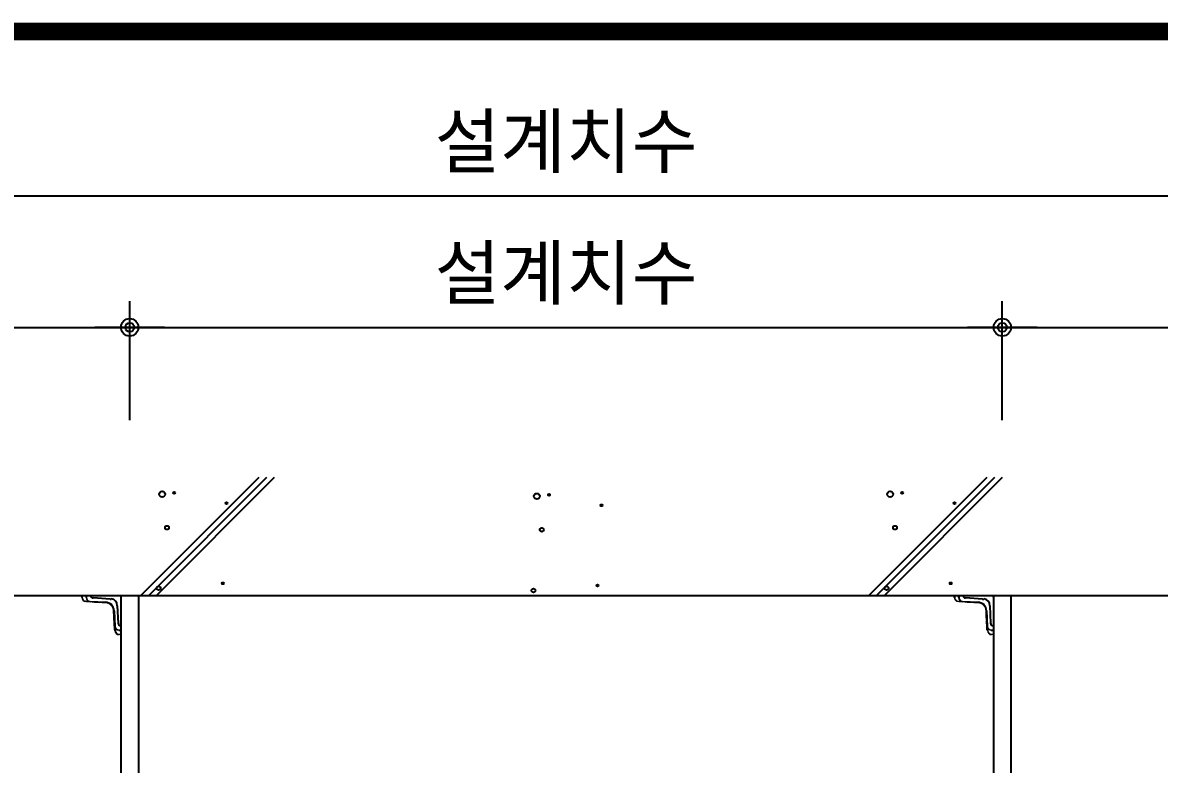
# Model space of a CAD drawing. Extents: x -256 to 8104, y -176 to 5714.
# Drawn here: x 3159 to 3810, y 3604 to 4029 of the extents above; entities that cross this region are included whole.
import ezdxf

# ---------------------------------------------------------------- set-up
doc = ezdxf.new("R2010")
doc.units = 0
doc.header["$LTSCALE"] = 30
doc.layers.get('0').update_dxf_attribs({"linetype": 'CONTINUOUS'})
doc.layers.get('DEFPOINTS').update_dxf_attribs({"linetype": 'CONTINUOUS'})
for name, color, linetype in [('0_toilet', 6, 'CONTINUOUS'), ('DIM', 7, 'CONTINUOUS'), ('경첩', 4, 'CONTINUOUS'), ('해치', 8, 'CONTINUOUS')]:
    doc.layers.add(name, color=color, linetype=linetype)
doc.styles.add('돋움', font='malgun.ttf')
doc.dimstyles.new('10', dxfattribs={"dimscale": 10, "dimtxt": 3, "dimasz": 1, "dimexe": 1.5, "dimexo": 2, "dimgap": 1, "dimtad": 1, "dimdec": 0, "dimlunit": 6, "dimtxsty": '돋움', "dimblk": 'DIMDOT', "dimcen": -1, "dimdle": 1.5, "dimclrt": 3, "dimazin": 3, "dimtfac": 1, "dimtdec": 0, "dimtix": 1, "dimtmove": 2, "dimatfit": 3, "dimldrblk": 'DIMDOT', "dimarcsym": 0})

# ---------------------------------------------------------------- blocks, each defined once
blk = doc.blocks.new('DIMDOT')
at = {"linetype": 'Continuous'}
blk.add_line((-2, 0), (2, 0), dxfattribs=at)
for radius in [0.5, 0.25]:
    blk.add_circle((0, 0), radius, dxfattribs=at)
blk = doc.blocks.new('*D1075')
at = {"layer": 'DEFPOINTS', "color": 0}
for p in [(202541.71, -2969.61), (202041.71, -3042.74), (202541.71, -3042.74)]:
    blk.add_point(p, dxfattribs=at)
at = {"layer": 'DIM', "color": 0, "lineweight": -2, "ltscale": 10}
for p, q in [((202041.71, -3022.74), (202041.71, -2954.61)), ((202541.71, -3022.74), (202541.71, -2954.61)), ((202051.71, -2969.61), (202531.71, -2969.61))]:
    blk.add_line(p, q, dxfattribs=at)
at = {"layer": 'DIM', "color": 0, "lineweight": -2, "xscale": 10, "yscale": 10, "zscale": 10, "rotation": 180}
blk.add_blockref('DIMDOT', (202041.71, -2969.61), dxfattribs=at)
at = {"layer": 'DIM', "color": 0, "lineweight": -2, "xscale": 10, "yscale": 10, "zscale": 10}
blk.add_blockref('DIMDOT', (202541.71, -2969.61), dxfattribs=at)
at = {"layer": 'DIM', "color": 3, "insert": (202291.71, -2939.96), "char_height": 30, "attachment_point": 5, "style": '돋움'}
blk.add_mtext('설계치수', dxfattribs=at)
blk = doc.blocks.new('*D1076')
at = {"layer": 'DEFPOINTS', "color": 0}
for p in [(202541.71, -2894.28), (201041.71, -3042.74), (202541.71, -3042.74)]:
    blk.add_point(p, dxfattribs=at)
at = {"layer": 'DIM', "color": 0, "lineweight": -2, "ltscale": 10}
for p, q in [((201041.71, -3022.74), (201041.71, -2879.28)), ((202541.71, -3022.74), (202541.71, -2879.28)), ((201051.71, -2894.28), (202531.71, -2894.28))]:
    blk.add_line(p, q, dxfattribs=at)
at = {"layer": 'DIM', "color": 0, "lineweight": -2, "xscale": 10, "yscale": 10, "zscale": 10, "rotation": 180}
blk.add_blockref('DIMDOT', (201041.71, -2894.28), dxfattribs=at)
at = {"layer": 'DIM', "color": 0, "lineweight": -2, "xscale": 10, "yscale": 10, "zscale": 10}
blk.add_blockref('DIMDOT', (202541.71, -2894.28), dxfattribs=at)
at = {"layer": 'DIM', "color": 3, "insert": (201791.71, -2864.62), "char_height": 30, "attachment_point": 5, "style": '돋움'}
blk.add_mtext('설계치수', dxfattribs=at)
blk = doc.blocks.new('*D1077')
at = {"layer": 'DEFPOINTS', "color": 0}
for p in [(202041.71, -2969.61), (201541.71, -3042.74), (202041.71, -3042.74)]:
    blk.add_point(p, dxfattribs=at)
at = {"layer": 'DIM', "color": 0, "lineweight": -2, "ltscale": 10}
for p, q in [((201541.71, -3022.74), (201541.71, -2954.61)), ((202041.71, -3022.74), (202041.71, -2954.61)), ((201551.71, -2969.61), (202031.71, -2969.61))]:
    blk.add_line(p, q, dxfattribs=at)
at = {"layer": 'DIM', "color": 0, "lineweight": -2, "xscale": 10, "yscale": 10, "zscale": 10, "rotation": 180}
blk.add_blockref('DIMDOT', (201541.71, -2969.61), dxfattribs=at)
at = {"layer": 'DIM', "color": 0, "lineweight": -2, "xscale": 10, "yscale": 10, "zscale": 10}
blk.add_blockref('DIMDOT', (202041.71, -2969.61), dxfattribs=at)
at = {"layer": 'DIM', "color": 3, "insert": (201791.71, -2939.96), "char_height": 30, "attachment_point": 5, "style": '돋움'}
blk.add_mtext('설계치수', dxfattribs=at)
blk = doc.blocks.new('*D1078')
at = {"layer": 'DEFPOINTS', "color": 0}
for p in [(201541.71, -2969.61), (201041.71, -3042.74), (201541.71, -3042.74)]:
    blk.add_point(p, dxfattribs=at)
at = {"layer": 'DIM', "color": 0, "lineweight": -2, "ltscale": 10}
for p, q in [((201041.71, -3022.74), (201041.71, -2954.61)), ((201541.71, -3022.74), (201541.71, -2954.61)), ((201051.71, -2969.61), (201531.71, -2969.61))]:
    blk.add_line(p, q, dxfattribs=at)
at = {"layer": 'DIM', "color": 0, "lineweight": -2, "xscale": 10, "yscale": 10, "zscale": 10, "rotation": 180}
blk.add_blockref('DIMDOT', (201041.71, -2969.61), dxfattribs=at)
at = {"layer": 'DIM', "color": 0, "lineweight": -2, "xscale": 10, "yscale": 10, "zscale": 10}
blk.add_blockref('DIMDOT', (201541.71, -2969.61), dxfattribs=at)
at = {"layer": 'DIM', "color": 3, "insert": (201291.71, -2939.96), "char_height": 30, "attachment_point": 5, "style": '돋움'}
blk.add_mtext('설계치수', dxfattribs=at)
blk = doc.blocks.new('AURA_40', base_point=(198321.48, -6824.24))
blk.add_line((201041.71, -3123.18), (202541.71, -3123.18))
at = {"color": 4}
for p, q in [((201530.45, -3125.26), (201520.73, -3124.67)), ((201530.45, -3125.26), (201531.12, -3125.26)), ((202030.4, -3125.26), (202020.68, -3124.67)), ((202030.4, -3125.26), (202031.07, -3125.26)), ((201534.53, -3129.13), (201535.03, -3139.16)), ((202034.48, -3129.13), (202034.98, -3139.16))]:
    blk.add_line(p, q, dxfattribs=at)
at = {"color": 8, "const_width": 10}
blk.add_lwpolyline([(200805.64, -2800.08), (204153.46, -2800.08)], dxfattribs=at)
at = {"color": 4}
for centre, radius, start, end in [((201520.81, -3123.07), 1.61, 184.02269, 266.84997), ((201530.88, -3128.91), 3.66, 356.64811, 86.2207), ((202020.76, -3123.07), 1.61, 184.02269, 266.84997), ((202030.83, -3128.91), 3.66, 356.64811, 86.2207), ((201536.68, -3138.98), 1.65, 186.1664, 269.59836), ((202036.63, -3138.98), 1.65, 186.1664, 269.59836)]:
    blk.add_arc(centre, radius, start, end, dxfattribs=at)
at = {"layer": '0_toilet'}
for p, q in [((201536.71, -3123.18), (201536.71, -3848.18)), ((201546.71, -3123.18), (201546.71, -3848.18)), ((202036.66, -3123.18), (202036.66, -3848.18)), ((202046.76, -3848.19), (202046.76, -3123.19))]:
    blk.add_line(p, q, dxfattribs=at)
at = {"layer": '경첩', "color": 4, "linetype": 'Continuous', "lineweight": 15}
for p, q in [((201514.21, -3124.32), (201514.21, -3123.18)), ((201514.21, -3123.18), (201514.46, -3123.18)), ((201514.46, -3124.32), (201514.21, -3124.32)), ((201514.46, -3123.18), (201514.46, -3124.32)), ((201514.46, -3123.18), (201516.61, -3123.18)), ((201516.61, -3123.18), (201516.61, -3124.43)), ((201516.61, -3124.43), (201516.71, -3124.43)), ((201516.71, -3124.44), (201516.71, -3123.18)), ((201516.71, -3123.18), (201516.96, -3123.18)), ((201516.71, -3124.44), (201516.96, -3124.44)), ((201516.96, -3123.18), (201516.96, -3124.44)), ((201535.21, -3123.18), (201516.96, -3123.18)), ((201536.71, -3142.93), (201536.71, -3124.68)), ((202014.16, -3124.32), (202014.16, -3123.18)), ((202014.16, -3123.18), (202014.41, -3123.18)), ((202014.41, -3124.32), (202014.16, -3124.32)), ((202014.41, -3123.18), (202014.41, -3124.32)), ((202014.41, -3123.18), (202016.56, -3123.18)), ((202016.56, -3123.18), (202016.56, -3124.43)), ((202016.56, -3124.43), (202016.66, -3124.43)), ((202016.66, -3124.44), (202016.66, -3123.18)), ((202016.66, -3123.18), (202016.91, -3123.18)), ((202016.66, -3124.44), (202016.91, -3124.44)), ((202016.91, -3123.18), (202016.91, -3124.44)), ((202035.16, -3123.18), (202016.91, -3123.18)), ((202036.66, -3142.93), (202036.66, -3124.68)), ((201518.95, -3126.79), (201516.45, -3126.67)), ((201516.47, -3126.42), (201517.91, -3126.49)), ((201516.95, -3126.86), (201517.11, -3126.7)), ((201516.95, -3126.86), (201517.03, -3126.95)), ((201520.25, -3127.1), (201517.03, -3126.95)), ((201527.93, -3127.21), (201518.95, -3126.79)), ((201518.97, -3126.54), (201527.94, -3126.96)), ((201520.25, -3127.1), (201520.49, -3126.86)), ((201520.92, -3127.13), (201521.16, -3126.89)), ((201521.26, -3127.15), (201521.5, -3126.91)), ((201521.93, -3127.18), (201522.17, -3126.94)), ((201524.64, -3127.31), (201521.93, -3127.18)), ((201524.64, -3127.31), (201524.87, -3127.07)), ((201525.31, -3127.34), (201525.55, -3127.1)), ((201525.65, -3127.35), (201525.89, -3127.11)), ((201526.32, -3127.39), (201526.56, -3127.15)), ((201527.67, -3127.45), (201526.32, -3127.39)), ((201527.67, -3127.45), (201527.91, -3127.21)), ((201527.91, -3127.46), (201527.67, -3127.45)), ((201528.92, -3127.62), (201529.12, -3127.41)), ((201529.45, -3127.79), (201529.64, -3127.6)), ((201529.7, -3127.9), (201529.89, -3127.71)), ((201530.16, -3128.15), (201530.34, -3127.96)), ((201530.37, -3128.28), (201530.55, -3128.11)), ((201531.46, -3129.32), (201531.64, -3129.14)), ((201531.61, -3129.52), (201531.79, -3129.34)), ((201531.88, -3129.96), (201532.06, -3129.78)), ((201532, -3130.2), (201532.18, -3130.01)), ((201532.16, -3130.6), (201532.36, -3130.4)), ((201532.52, -3130.91), (201532.31, -3131.12)), ((201532.32, -3131.12), (201532.52, -3130.92)), ((201532.39, -3131.49), (201532.6, -3131.28)), ((201532.42, -3131.72), (201532.64, -3131.49)), ((201532.47, -3132.63), (201532.44, -3131.98)), ((201532.47, -3132.63), (201532.71, -3132.39)), ((201533.11, -3140.94), (201532.69, -3131.97)), ((201532.94, -3131.96), (201533.36, -3140.93)), ((202018.9, -3126.79), (202016.4, -3126.67)), ((202016.42, -3126.42), (202017.86, -3126.49)), ((202016.9, -3126.86), (202017.06, -3126.7)), ((202016.9, -3126.86), (202016.98, -3126.95)), ((202020.2, -3127.1), (202016.98, -3126.95)), ((202027.88, -3127.21), (202018.9, -3126.79)), ((202018.92, -3126.54), (202027.89, -3126.96)), ((202020.2, -3127.1), (202020.44, -3126.86)), ((202020.87, -3127.13), (202021.11, -3126.89)), ((202021.21, -3127.15), (202021.45, -3126.91)), ((202021.88, -3127.18), (202022.12, -3126.94)), ((202024.59, -3127.31), (202021.88, -3127.18)), ((202024.59, -3127.31), (202024.82, -3127.07)), ((202025.26, -3127.34), (202025.5, -3127.1)), ((202025.6, -3127.35), (202025.84, -3127.11)), ((202026.27, -3127.39), (202026.51, -3127.15)), ((202027.62, -3127.45), (202026.27, -3127.39)), ((202027.62, -3127.45), (202027.86, -3127.21)), ((202027.86, -3127.46), (202027.62, -3127.45)), ((202028.87, -3127.62), (202029.07, -3127.41)), ((202029.4, -3127.79), (202029.59, -3127.6)), ((202029.65, -3127.9), (202029.84, -3127.71)), ((202030.11, -3128.15), (202030.29, -3127.96)), ((202030.32, -3128.28), (202030.5, -3128.11)), ((202031.41, -3129.32), (202031.59, -3129.14)), ((202031.56, -3129.52), (202031.74, -3129.34)), ((202031.83, -3129.96), (202032.01, -3129.78)), ((202031.95, -3130.2), (202032.13, -3130.01)), ((202032.11, -3130.6), (202032.31, -3130.4)), ((202032.47, -3130.91), (202032.26, -3131.12)), ((202032.27, -3131.12), (202032.47, -3130.92)), ((202032.34, -3131.49), (202032.55, -3131.28)), ((202032.37, -3131.72), (202032.59, -3131.49)), ((202032.42, -3132.63), (202032.39, -3131.98)), ((202032.42, -3132.63), (202032.66, -3132.39)), ((202033.06, -3140.94), (202032.64, -3131.97)), ((202032.89, -3131.96), (202033.31, -3140.93)), ((201532.47, -3132.73), (201532.71, -3132.49)), ((201532.47, -3132.73), (201532.47, -3132.63)), ((201532.49, -3133.07), (201532.47, -3132.73)), ((201532.49, -3133.07), (201532.73, -3132.83)), ((201532.49, -3133.17), (201532.73, -3132.93)), ((201532.49, -3133.17), (201532.49, -3133.07)), ((201532.54, -3134.09), (201532.49, -3133.17)), ((201532.54, -3134.09), (201532.77, -3133.85)), ((201532.55, -3134.32), (201532.79, -3134.09)), ((201532.57, -3134.75), (201532.55, -3134.32)), ((201532.57, -3134.75), (201532.81, -3134.51)), ((201532.57, -3134.75), (201532.81, -3134.52)), ((201532.7, -3137.62), (201532.57, -3134.75)), ((201532.7, -3137.62), (201532.94, -3137.39)), ((201532.72, -3137.96), (201532.96, -3137.72)), ((201532.75, -3138.64), (201532.72, -3137.96)), ((201532.75, -3138.64), (201532.99, -3138.4)), ((201532.77, -3138.97), (201533, -3138.74)), ((202032.42, -3132.73), (202032.66, -3132.49)), ((202032.42, -3132.73), (202032.42, -3132.63)), ((202032.44, -3133.07), (202032.42, -3132.73)), ((202032.44, -3133.07), (202032.68, -3132.83)), ((202032.44, -3133.17), (202032.68, -3132.93)), ((202032.44, -3133.17), (202032.44, -3133.07)), ((202032.49, -3134.09), (202032.44, -3133.17)), ((202032.49, -3134.09), (202032.72, -3133.85)), ((202032.5, -3134.32), (202032.74, -3134.09)), ((202032.52, -3134.75), (202032.5, -3134.32)), ((202032.52, -3134.75), (202032.76, -3134.51)), ((202032.52, -3134.75), (202032.76, -3134.52)), ((202032.65, -3137.62), (202032.52, -3134.75)), ((202032.65, -3137.62), (202032.89, -3137.39)), ((202032.67, -3137.96), (202032.91, -3137.72)), ((202032.7, -3138.64), (202032.67, -3137.96)), ((202032.7, -3138.64), (202032.94, -3138.4)), ((202032.72, -3138.97), (202032.95, -3138.74)), ((201532.8, -3139.65), (201533.04, -3139.41)), ((201532.92, -3142.35), (201532.8, -3139.65)), ((201532.92, -3142.35), (201533.16, -3142.11)), ((201533.03, -3142.95), (201533.2, -3142.79)), ((201533.23, -3143.44), (201533.11, -3140.94)), ((201533.41, -3141.98), (201533.48, -3143.43)), ((201535.46, -3142.93), (201536.71, -3142.93)), ((201535.46, -3143.18), (201535.46, -3142.93)), ((201535.46, -3143.18), (201535.46, -3143.28)), ((201536.71, -3143.18), (201535.46, -3143.18)), ((201535.46, -3143.28), (201536.71, -3143.28)), ((201535.57, -3145.43), (201536.71, -3145.43)), ((201535.57, -3145.43), (201535.57, -3145.68)), ((201536.71, -3142.93), (201536.71, -3143.18)), ((201536.71, -3143.28), (201536.71, -3145.43)), ((201536.71, -3145.43), (201536.71, -3145.68)), ((202032.75, -3139.65), (202032.99, -3139.41)), ((202032.87, -3142.35), (202032.75, -3139.65)), ((202032.87, -3142.35), (202033.11, -3142.11)), ((202032.98, -3142.95), (202033.15, -3142.79)), ((202033.18, -3143.44), (202033.06, -3140.94)), ((202033.36, -3141.98), (202033.43, -3143.43)), ((202035.41, -3142.93), (202036.66, -3142.93)), ((202035.41, -3143.18), (202035.41, -3142.93)), ((202035.41, -3143.18), (202035.41, -3143.28)), ((202036.66, -3143.18), (202035.41, -3143.18)), ((202035.41, -3143.28), (202036.66, -3143.28)), ((202035.52, -3145.43), (202036.66, -3145.43)), ((202035.52, -3145.43), (202035.52, -3145.68)), ((202036.66, -3142.93), (202036.66, -3143.18)), ((202036.66, -3143.28), (202036.66, -3145.43)), ((202036.66, -3145.43), (202036.66, -3145.68)), ((201536.71, -3145.68), (201535.57, -3145.68)), ((202036.66, -3145.68), (202035.52, -3145.68))]:
    blk.add_line(p, q, dxfattribs=at)
at = {"layer": '경첩', "color": 4, "linetype": 'Continuous', "lineweight": 15, "flags": 128}
for points in [[(201516.47, -3126.42), (201516.46, -3126.47), (201516.46, -3126.52), (201516.46, -3126.56), (201516.46, -3126.6), (201516.46, -3126.63), (201516.45, -3126.65), (201516.45, -3126.66), (201516.45, -3126.67)], [(201518.95, -3126.79), (201518.95, -3126.78), (201518.95, -3126.77), (201518.96, -3126.75), (201518.96, -3126.71), (201518.96, -3126.68), (201518.96, -3126.63), (201518.96, -3126.59), (201518.97, -3126.54)], [(201520.92, -3127.13), (201520.91, -3127.13), (201520.87, -3127.13), (201520.81, -3127.13), (201520.72, -3127.12), (201520.62, -3127.12), (201520.5, -3127.11), (201520.38, -3127.1), (201520.25, -3127.1)], [(201521.93, -3127.18), (201521.82, -3127.17), (201521.7, -3127.17), (201521.6, -3127.16), (201521.5, -3127.16), (201521.42, -3127.15), (201521.35, -3127.15), (201521.3, -3127.15), (201521.27, -3127.15), (201521.26, -3127.15)], [(201525.31, -3127.34), (201525.3, -3127.34), (201525.26, -3127.34), (201525.2, -3127.33), (201525.11, -3127.33), (201525.01, -3127.32), (201524.89, -3127.32), (201524.77, -3127.31), (201524.64, -3127.31)], [(201526.32, -3127.39), (201526.19, -3127.38), (201526.07, -3127.37), (201525.95, -3127.37), (201525.85, -3127.36), (201525.76, -3127.36), (201525.7, -3127.36), (201525.66, -3127.35), (201525.65, -3127.35)], [(201527.93, -3127.21), (201527.93, -3127.21), (201527.93, -3127.19), (201527.93, -3127.17), (201527.93, -3127.14), (201527.93, -3127.1), (201527.93, -3127.06), (201527.94, -3127.01), (201527.94, -3126.96)], [(201532.32, -3131.12), (201532.32, -3131.12), (201532.32, -3131.12)], [(201532.42, -3131.72), (201532.4, -3131.55), (201532.39, -3131.49)], [(201532.69, -3131.97), (201532.69, -3131.97), (201532.7, -3131.97), (201532.73, -3131.97), (201532.76, -3131.97), (201532.8, -3131.96), (201532.84, -3131.96), (201532.89, -3131.96), (201532.94, -3131.96)], [(202016.42, -3126.42), (202016.41, -3126.47), (202016.41, -3126.52), (202016.41, -3126.56), (202016.41, -3126.6), (202016.41, -3126.63), (202016.4, -3126.65), (202016.4, -3126.66), (202016.4, -3126.67)], [(202018.9, -3126.79), (202018.9, -3126.78), (202018.9, -3126.77), (202018.91, -3126.75), (202018.91, -3126.71), (202018.91, -3126.68), (202018.91, -3126.63), (202018.91, -3126.59), (202018.92, -3126.54)], [(202020.87, -3127.13), (202020.86, -3127.13), (202020.82, -3127.13), (202020.76, -3127.13), (202020.67, -3127.12), (202020.57, -3127.12), (202020.45, -3127.11), (202020.33, -3127.1), (202020.2, -3127.1)], [(202021.88, -3127.18), (202021.77, -3127.17), (202021.65, -3127.17), (202021.55, -3127.16), (202021.45, -3127.16), (202021.37, -3127.15), (202021.3, -3127.15), (202021.25, -3127.15), (202021.22, -3127.15), (202021.21, -3127.15)], [(202025.26, -3127.34), (202025.25, -3127.34), (202025.21, -3127.34), (202025.15, -3127.33), (202025.06, -3127.33), (202024.96, -3127.32), (202024.84, -3127.32), (202024.72, -3127.31), (202024.59, -3127.31)], [(202026.27, -3127.39), (202026.14, -3127.38), (202026.02, -3127.37), (202025.9, -3127.37), (202025.8, -3127.36), (202025.71, -3127.36), (202025.65, -3127.36), (202025.61, -3127.35), (202025.6, -3127.35)], [(202027.88, -3127.21), (202027.88, -3127.21), (202027.88, -3127.19), (202027.88, -3127.17), (202027.88, -3127.14), (202027.88, -3127.1), (202027.88, -3127.06), (202027.89, -3127.01), (202027.89, -3126.96)], [(202032.27, -3131.12), (202032.27, -3131.12), (202032.27, -3131.12)], [(202032.37, -3131.72), (202032.35, -3131.55), (202032.34, -3131.49)], [(202032.64, -3131.97), (202032.64, -3131.97), (202032.65, -3131.97), (202032.68, -3131.97), (202032.71, -3131.97), (202032.75, -3131.96), (202032.79, -3131.96), (202032.84, -3131.96), (202032.89, -3131.96)], [(201532.55, -3134.32), (201532.54, -3134.25), (201532.54, -3134.17), (201532.54, -3134.09)], [(201532.57, -3134.75), (201532.57, -3134.75), (201532.57, -3134.75)], [(201532.8, -3139.65), (201532.79, -3139.52), (201532.79, -3139.39), (201532.78, -3139.27), (201532.77, -3139.17), (201532.77, -3139.09), (201532.77, -3139.03), (201532.77, -3138.99), (201532.77, -3138.97)], [(202032.5, -3134.32), (202032.49, -3134.25), (202032.49, -3134.17), (202032.49, -3134.09)], [(202032.52, -3134.75), (202032.52, -3134.75), (202032.52, -3134.75)], [(202032.75, -3139.65), (202032.74, -3139.52), (202032.74, -3139.39), (202032.73, -3139.27), (202032.72, -3139.17), (202032.72, -3139.09), (202032.72, -3139.03), (202032.72, -3138.99), (202032.72, -3138.97)], [(201532.95, -3142.86), (201532.94, -3142.76), (201532.94, -3142.63), (201532.93, -3142.49), (201532.92, -3142.35)], [(201532.95, -3142.86), (201532.97, -3142.88), (201532.99, -3142.9), (201533, -3142.91), (201533.01, -3142.93), (201533.02, -3142.94), (201533.03, -3142.94), (201533.03, -3142.95), (201533.03, -3142.95)], [(201533.11, -3140.94), (201533.11, -3140.94), (201533.13, -3140.94), (201533.15, -3140.94), (201533.18, -3140.94), (201533.22, -3140.94), (201533.26, -3140.94), (201533.31, -3140.93), (201533.36, -3140.93)], [(201533.48, -3143.43), (201533.43, -3143.43), (201533.38, -3143.44), (201533.34, -3143.44), (201533.3, -3143.44), (201533.27, -3143.44), (201533.25, -3143.44), (201533.23, -3143.44), (201533.23, -3143.44)], [(202032.9, -3142.86), (202032.89, -3142.76), (202032.89, -3142.63), (202032.88, -3142.49), (202032.87, -3142.35)], [(202032.9, -3142.86), (202032.92, -3142.88), (202032.94, -3142.9), (202032.95, -3142.91), (202032.96, -3142.93), (202032.97, -3142.94), (202032.98, -3142.94), (202032.98, -3142.95), (202032.98, -3142.95)], [(202033.06, -3140.94), (202033.06, -3140.94), (202033.08, -3140.94), (202033.1, -3140.94), (202033.13, -3140.94), (202033.17, -3140.94), (202033.21, -3140.94), (202033.26, -3140.93), (202033.31, -3140.93)], [(202033.43, -3143.43), (202033.38, -3143.43), (202033.33, -3143.44), (202033.29, -3143.44), (202033.25, -3143.44), (202033.22, -3143.44), (202033.2, -3143.44), (202033.18, -3143.44), (202033.18, -3143.44)]]:
    blk.add_lwpolyline(points, dxfattribs=at)
at = {"layer": '경첩', "color": 4, "linetype": 'Continuous', "lineweight": 15}
for centre, radius, start, end in [((201516.56, -3124.32), 2.35, 180, 267.30166), ((201516.56, -3124.32), 2.1, 180, 267.30166), ((201519.06, -3124.44), 2.35, 180, 267.30166), ((201519.06, -3124.44), 2.1, 180, 267.30166), ((201535.21, -3124.68), 1.5, 0, 90), ((202016.51, -3124.32), 2.35, 180, 267.30166), ((202016.51, -3124.32), 2.1, 180, 267.30166), ((202019.01, -3124.44), 2.35, 180, 267.30166), ((202019.01, -3124.44), 2.1, 180, 267.30166), ((202035.16, -3124.68), 1.5, 0, 90), ((201527.69, -3132.2), 4.75, 75, 87.30166), ((201527.69, -3132.2), 5, 2.69834, 87.30166), ((201527.69, -3132.2), 5.25, 2.69834, 87.30166), ((201527.69, -3132.2), 4.75, 68.24939, 75.00018), ((201527.69, -3132.2), 4.75, 58.70023, 65.00519), ((201527.69, -3132.2), 4.75, 55.61419, 58.70089), ((201527.69, -3132.2), 4.75, 37.43916, 55.61511), ((201527.69, -3132.21), 4.75, 34.38551, 37.43877), ((201527.69, -3132.2), 4.75, 28.17355, 34.38489), ((201527.69, -3132.2), 4.75, 19.76602, 24.99481), ((201527.69, -3132.2), 4.75, 13.24314, 19.76602), ((201527.69, -3132.2), 4.75, 8.6056, 13.16233), ((201527.69, -3132.2), 4.75, 2.69834, 5.90882), ((202027.64, -3132.2), 4.75, 75, 87.30166), ((202027.64, -3132.2), 5, 2.69834, 87.30166), ((202027.64, -3132.2), 5.25, 2.69834, 87.30166), ((202027.64, -3132.2), 4.75, 68.24939, 75.00018), ((202027.64, -3132.2), 4.75, 58.70023, 65.00519), ((202027.64, -3132.2), 4.75, 55.61419, 58.70089), ((202027.64, -3132.2), 4.75, 37.43916, 55.61511), ((202027.64, -3132.21), 4.75, 34.38551, 37.43877), ((202027.64, -3132.2), 4.75, 28.17355, 34.38489), ((202027.64, -3132.2), 4.75, 19.76602, 24.99481), ((202027.64, -3132.2), 4.75, 13.24314, 19.76602), ((202027.64, -3132.2), 4.75, 8.6056, 13.16233), ((202027.64, -3132.2), 4.75, 2.69834, 5.90882), ((201535.46, -3140.83), 2.35, 182.69834, 270), ((201535.57, -3143.33), 2.35, 182.69834, 270), ((201535.46, -3140.83), 2.1, 182.69834, 270), ((201535.57, -3143.33), 2.1, 182.69834, 270), ((202035.41, -3140.83), 2.35, 182.69834, 270), ((202035.52, -3143.33), 2.35, 182.69834, 270), ((202035.41, -3140.83), 2.1, 182.69834, 270), ((202035.52, -3143.33), 2.1, 182.69834, 270)]:
    blk.add_arc(centre, radius, start, end, dxfattribs=at)
at = {"layer": '해치'}
for p, q in [((201548.17, -3123.18), (201615.91, -3055.44)), ((201556.99, -3123.18), (201624.73, -3055.44)), ((201965.29, -3123.18), (202033.03, -3055.44)), ((201974.12, -3123.18), (202041.85, -3055.44))]:
    blk.add_line(p, q, dxfattribs=at)
at = {"layer": '해치', "color": 2}
for p, q in [((201552.58, -3123.18), (201620.32, -3055.44)), ((201969.7, -3123.18), (202037.44, -3055.44))]:
    blk.add_line(p, q, dxfattribs=at)
at = {"layer": '해치'}
for centre, radius in [((201560.29, -3065.23), 1.68), ((201567.23, -3064.44), 0.56), ((201775.03, -3066.41), 1.68), ((201781.97, -3065.62), 0.56), ((201977.41, -3065.23), 1.68), ((201984.36, -3064.44), 0.56), ((201597.23, -3070.41), 0.56), ((201811.97, -3071.59), 0.56), ((202014.36, -3070.41), 0.56), ((201563.09, -3084.4), 1.12), ((201777.83, -3085.57), 1.12), ((201980.21, -3084.4), 1.12), ((201558.28, -3119.07), 1.12), ((201594.99, -3116.28), 0.559), ((201773.02, -3120.39), 1.12), ((201809.73, -3117.46), 0.559), ((201975.4, -3119.07), 1.12), ((202012.12, -3116.28), 0.559)]:
    blk.add_circle(centre, radius, dxfattribs=at)
at = {"layer": 'DIM', "ltscale": 10}
for base, p1, p2, picture, middle in [((202541.71, -2894.28), (201041.71, -3042.74), (202541.71, -3042.74), '*D1076', (201791.71, -2864.62)), ((201541.71, -2969.61), (201041.71, -3042.74), (201541.71, -3042.74), '*D1078', (201291.71, -2939.96)), ((202041.71, -2969.61), (201541.71, -3042.74), (202041.71, -3042.74), '*D1077', (201791.71, -2939.96)), ((202541.71, -2969.61), (202041.71, -3042.74), (202541.71, -3042.74), '*D1075', (202291.71, -2939.96))]:
    dim = blk.add_linear_dim(base=base, p1=p1, p2=p2, text='설계치수', dimstyle='10', override={"dimtxsty": '돋움'}, dxfattribs=at)
    dim.commit()
    dim.dimension.update_dxf_attribs({"geometry": picture, "text_midpoint": middle})

msp = doc.modelspace()

# ---------------------------------------------------------------- block references
msp.add_blockref('AURA_40', (0, 0))

doc.saveas('drawing.dxf')
